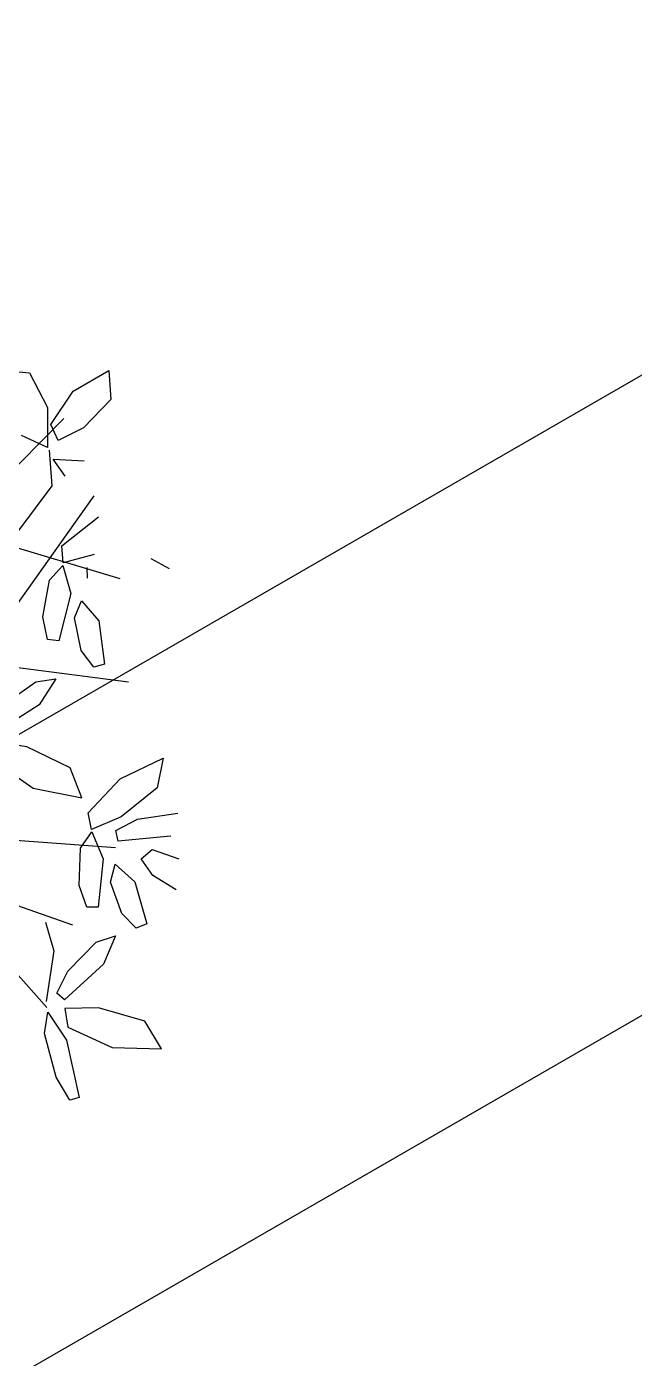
# Model space of a CAD drawing. Extents: x 8365 to 8547, y -347 to -272.
# Drawn here: x 8508.821 to 8509.478, y -330.372 to -328.931 of the extents above; entities that cross this region are included whole.
import ezdxf

# ---------------------------------------------------------------- set-up
doc = ezdxf.new("R2010")
doc.units = 0
doc.layers.get('0').update_dxf_attribs({"linetype": 'CONTINUOUS'})
doc.layers.add('1', color=7, linetype='CONTINUOUS')

msp = doc.modelspace()

# ---------------------------------------------------------------- linework, layer by layer
at = {"color": 64}
for p, q in [((8508.8709, -329.3254), (8508.9096, -329.3032)), ((8508.9096, -329.3032), (8508.9116, -329.3344)), ((8508.8047, -329.304), (8508.8237, -329.3055)), ((8508.8237, -329.3055), (8508.8431, -329.343)), ((8508.8469, -329.3616), (8508.8709, -329.3254)), ((8508.9116, -329.3344), (8508.882, -329.3653))]:
    msp.add_line(p, q, dxfattribs=at)
at = {"color": 66}
for p, q in [((8508.8431, -329.343), (8508.8431, -329.3865)), ((8508.8547, -329.379), (8508.8469, -329.3616)), ((8508.8431, -329.3865), (8508.8151, -329.3734)), ((8508.882, -329.3653), (8508.8547, -329.379)), ((8508.8452, -329.3894), (8508.848, -329.4279)), ((8508.8624, -329.4173), (8508.8493, -329.3992)), ((8508.8493, -329.3992), (8508.8829, -329.4008)), ((8508.848, -329.4279), (8508.8117, -329.4764)), ((8508.8589, -329.493), (8508.8983, -329.4614)), ((8508.86, -329.5113), (8508.8589, -329.493)), ((8508.8937, -329.5022), (8508.86, -329.5113)), ((8508.8455, -329.5299), (8508.8599, -329.5141)), ((8508.8599, -329.5141), (8508.8683, -329.5444)), ((8508.8866, -329.5278), (8508.886, -329.5163)), ((8508.955, -329.5067), (8508.9747, -329.5173)), ((8508.8383, -329.5697), (8508.8455, -329.5299)), ((8508.8683, -329.5444), (8508.8555, -329.5956)), ((8508.8723, -329.5706), (8508.88, -329.5522)), ((8508.88, -329.5522), (8508.8986, -329.574)), ((8508.8434, -329.594), (8508.8383, -329.5697)), ((8508.8798, -329.606), (8508.8723, -329.5706)), ((8508.8555, -329.5956), (8508.8434, -329.594))]:
    msp.add_line(p, q, dxfattribs=at)
at = {"color": 44}
for p, q in [((8508.7398, -329.4779), (8508.861, -329.3549)), ((8508.7072, -329.7016), (8508.8936, -329.4388)), ((8508.7352, -329.4723), (8508.9216, -329.5282)), ((8508.7585, -329.6177), (8508.9309, -329.6401)), ((8508.6, -329.7184), (8508.8424, -329.9924)), ((8508.6839, -329.8023), (8508.9169, -329.8191)), ((8508.7119, -329.847), (8508.8703, -329.903))]:
    msp.add_line(p, q, dxfattribs=at)
at = {"color": 68}
for p, q in [((8508.8986, -329.574), (8508.905, -329.6208)), ((8508.8932, -329.624), (8508.8798, -329.606)), ((8508.905, -329.6208), (8508.8932, -329.624)), ((8508.7948, -329.6654), (8508.8306, -329.6399)), ((8508.8306, -329.6399), (8508.8524, -329.6368)), ((8508.8524, -329.6368), (8508.8343, -329.6648)), ((8508.8343, -329.6648), (8508.7861, -329.6956)), ((8508.8209, -329.7103), (8508.7848, -329.7047)), ((8508.8676, -329.7329), (8508.8209, -329.7103)), ((8508.7846, -329.7251), (8508.8279, -329.7549)), ((8508.8804, -329.7656), (8508.8676, -329.7329)), ((8508.9218, -329.7449), (8508.9682, -329.7227)), ((8508.9682, -329.7227), (8508.962, -329.7547)), ((8508.8871, -329.7817), (8508.9218, -329.7449)), ((8508.8279, -329.7549), (8508.8804, -329.7656)), ((8508.962, -329.7547), (8508.9229, -329.786)), ((8508.8907, -329.7997), (8508.8871, -329.7817)), ((8508.9229, -329.786), (8508.8907, -329.7997)), ((8508.9172, -329.8009), (8508.9407, -329.7884)), ((8508.9407, -329.7884), (8508.9842, -329.7819)), ((8508.879, -329.8201), (8508.8911, -329.8024)), ((8508.8911, -329.8024), (8508.9036, -329.8313)), ((8508.9195, -329.8123), (8508.9172, -329.8009)), ((8508.9765, -329.8071), (8508.9195, -329.8123)), ((8508.8774, -329.8605), (8508.879, -329.8201)), ((8508.9444, -329.8316), (8508.9564, -329.8215)), ((8508.9564, -329.8215), (8508.9853, -329.8316)), ((8508.9036, -329.8313), (8508.898, -329.8837)), ((8508.957, -329.8495), (8508.9444, -329.8316)), ((8508.9112, -329.8566), (8508.9163, -329.8374)), ((8508.9163, -329.8374), (8508.9377, -329.8564)), ((8508.9825, -329.8651), (8508.957, -329.8495)), ((8508.8858, -329.8838), (8508.8774, -329.8605)), ((8508.9235, -329.8906), (8508.9112, -329.8566)), ((8508.9377, -329.8564), (8508.9505, -329.9019)), ((8508.898, -329.8837), (8508.8858, -329.8838)), ((8508.9393, -329.9066), (8508.9235, -329.8906)), ((8508.8409, -329.9), (8508.8502, -329.931)), ((8508.9505, -329.9019), (8508.9393, -329.9066)), ((8508.8651, -329.953), (8508.896, -329.9217)), ((8508.896, -329.9217), (8508.9169, -329.9149)), ((8508.9169, -329.9149), (8508.9039, -329.9456)), ((8508.8502, -329.931), (8508.8419, -329.9858)), ((8508.9039, -329.9456), (8508.8617, -329.9842)), ((8508.8535, -329.9768), (8508.8651, -329.953)), ((8508.8617, -329.9842), (8508.8535, -329.9768)), ((8508.8985, -329.9927), (8508.862, -329.9934)), ((8508.862, -329.9934), (8508.8653, -330.0135)), ((8508.9484, -330.007), (8508.8985, -329.9927)), ((8508.8399, -330.0205), (8508.8436, -329.9972)), ((8508.8436, -329.9972), (8508.8638, -330.0276)), ((8508.9666, -330.0371), (8508.9484, -330.007)), ((8508.8526, -330.0677), (8508.8399, -330.0205)), ((8508.8653, -330.0135), (8508.913, -330.0355)), ((8508.8638, -330.0276), (8508.8775, -330.0897)), ((8508.913, -330.0355), (8508.9666, -330.0371)), ((8508.8675, -330.0927), (8508.8526, -330.0677)), ((8508.8775, -330.0897), (8508.8675, -330.0927))]:
    msp.add_line(p, q, dxfattribs=at)
at = {"layer": '1', "color": 1, "linetype": 'CONTINUOUS'}
for p, q in [((8519.7991, -323.3537), (8507.4193, -330.5012)), ((8520.2383, -323.7929), (8507.5801, -331.1012))]:
    msp.add_line(p, q, dxfattribs=at)

doc.saveas('drawing.dxf')
